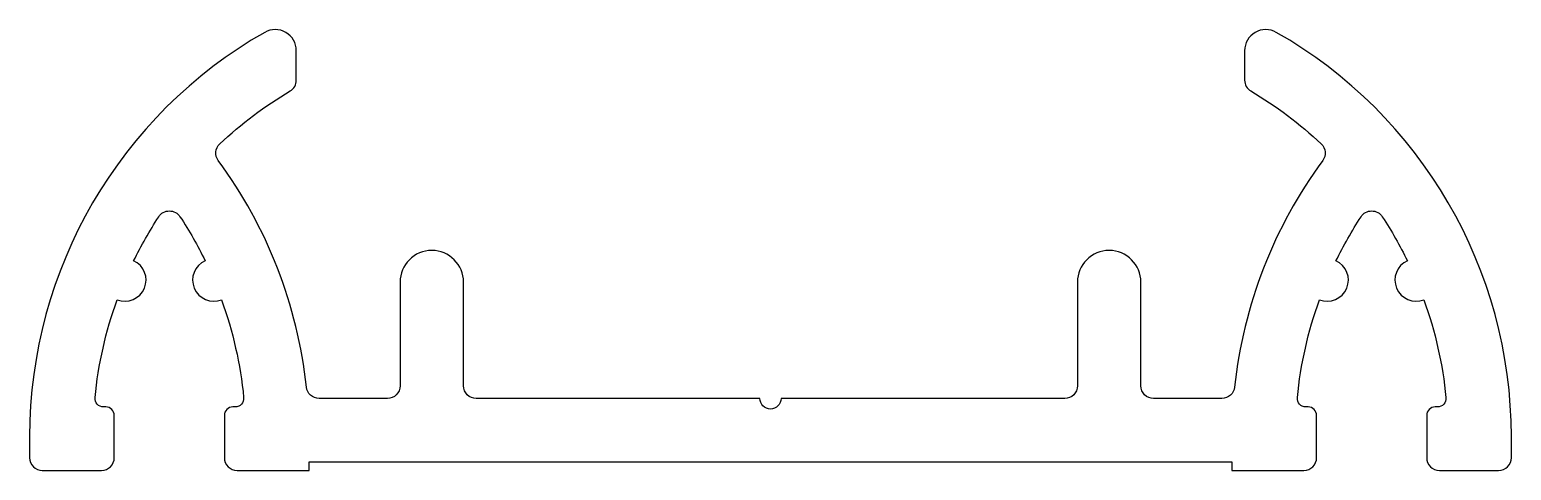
# Model space of a CAD drawing. Extents: x 350.2 to 385.2, y 206.5 to 216.9.
import ezdxf

# ---------------------------------------------------------------- set-up
doc = ezdxf.new("R2010")
doc.units = 0
doc.header["$LTSCALE"] = 15
doc.layers.get('0').update_dxf_attribs({"linetype": 'CONTINUOUS'})

msp = doc.modelspace()

# ---------------------------------------------------------------- linework, layer by layer
at = {"linetype": 'CONTINUOUS'}
msp.add_lwpolyline([(356.799, 206.664), (378.599, 206.664), (378.599, 206.464), (380.299, 206.464, 0.414214), (380.599, 206.764), (380.599, 207.764, 0.414214), (380.399, 207.964), (380.343, 207.964, -0.442896), (380.144, 208.184, -0.062448), (380.667, 210.499, 0.974022), (381.056, 211.419, -0.025809), (381.648, 212.463, -0.540925), (382.151, 212.463, -0.03213), (382.743, 211.419, 0.974022), (383.132, 210.499, -0.062903), (383.655, 208.184, -0.442896), (383.456, 207.964), (383.399, 207.964, 0.414214), (383.199, 207.764), (383.199, 206.764, 0.414214), (383.499, 206.464), (384.899, 206.464, 0.414214), (385.199, 206.764), (385.199, 207.264, 0.269421), (379.647, 216.821, 0.575522), (378.899, 216.386), (378.899, 215.693, 0.264784), (379.046, 215.435, -0.054861), (380.707, 214.185, -0.379571), (380.743, 213.789, 0.13291), (378.662, 208.432, -0.383384), (378.363, 208.164), (376.749, 208.164, -0.414214), (376.449, 208.464), (376.449, 210.914, 1), (374.949, 210.914), (374.949, 208.464, -0.414214), (374.649, 208.164), (367.949, 208.164, -1), (367.449, 208.164), (360.749, 208.164, -0.414214), (360.449, 208.464), (360.449, 210.914, 1), (358.949, 210.914), (358.949, 208.464, -0.414214), (358.649, 208.164), (357.036, 208.164, -0.383384), (356.737, 208.432, 0.13291), (354.656, 213.789, -0.379571), (354.692, 214.185, -0.054861), (356.353, 215.435, 0.264784), (356.499, 215.693), (356.499, 216.386, 0.575522), (355.752, 216.821, 0.269421), (350.199, 207.264), (350.199, 206.764, 0.414214), (350.499, 206.464), (351.899, 206.464, 0.414214), (352.199, 206.764), (352.199, 207.764, 0.414214), (351.999, 207.964), (351.943, 207.964, -0.442896), (351.744, 208.184, -0.062663), (352.267, 210.499, 0.974022), (352.656, 211.419, -0.025846), (353.248, 212.463, -0.540925), (353.751, 212.463, -0.03607), (354.343, 211.419, 0.974022), (354.732, 210.499, -0.062713), (355.255, 208.184, -0.442896), (355.056, 207.964), (354.999, 207.964, 0.414214), (354.799, 207.764), (354.799, 206.764, 0.414214), (355.099, 206.464), (356.799, 206.464)], format="xyb", close=True, dxfattribs=at)

doc.saveas('drawing.dxf')
